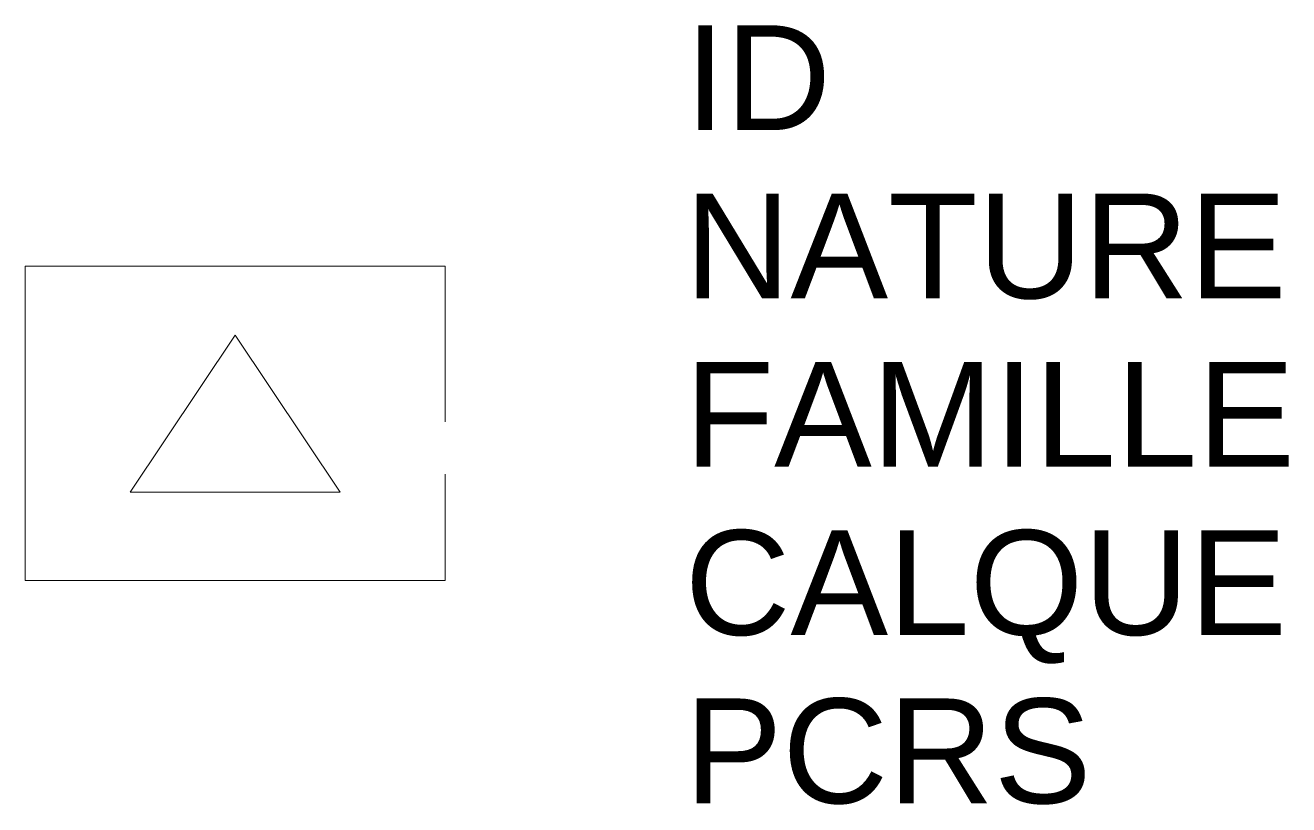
# Model space of a CAD drawing. Header units: metres. Extents: x 3163.65 to 3166.06, y 1838.86 to 1840.35.
import ezdxf

# ---------------------------------------------------------------- set-up
doc = ezdxf.new("R2010")
doc.units = ezdxf.units.M
doc.linetypes.add('Socle_Continu', pattern=[2.5, 2.5, 0])
doc.layers.add('SIGNV_SCS', color=20, linetype='Socle_Continu', lineweight=13)
doc.styles.get("Standard").update_dxf_attribs({"font": 'arial.ttf'})

msp = doc.modelspace()

# ---------------------------------------------------------------- linework, layer by layer
at = {"layer": 'SIGNV_SCS', "linetype": 'Socle_Continu', "flags": 128}
for points in [[(3164.4499, 1839.2908), (3163.6485, 1839.2908), (3163.6485, 1839.8908), (3164.4499, 1839.8908)], [(3164.2496, 1839.4595), (3164.0492, 1839.7595), (3163.8489, 1839.4595)]]:
    msp.add_lwpolyline(points, close=True, dxfattribs=at)

# ---------------------------------------------------------------- texts
at = {"layer": 'SIGNV_SCS', "linetype": 'Socle_Continu', "flags": 9}
for tag, p, s in [('ID', (3164.9066, 1840.1508), 'HP_0566'), ('NATURE', (3164.9066, 1839.8295), 'Chambre de signalisation'), ('FAMILLE', (3164.9066, 1839.5082), 'Signalisation verticale'), ('CALQUE', (3164.9066, 1839.1869), 'SIGNV_SCS'), ('PCRS', (3164.9066, 1838.8657), 'AffleurantSymbole')]:
    msp.add_attdef(tag, p, s, height=0.2, dxfattribs=at)

doc.saveas('drawing.dxf')
